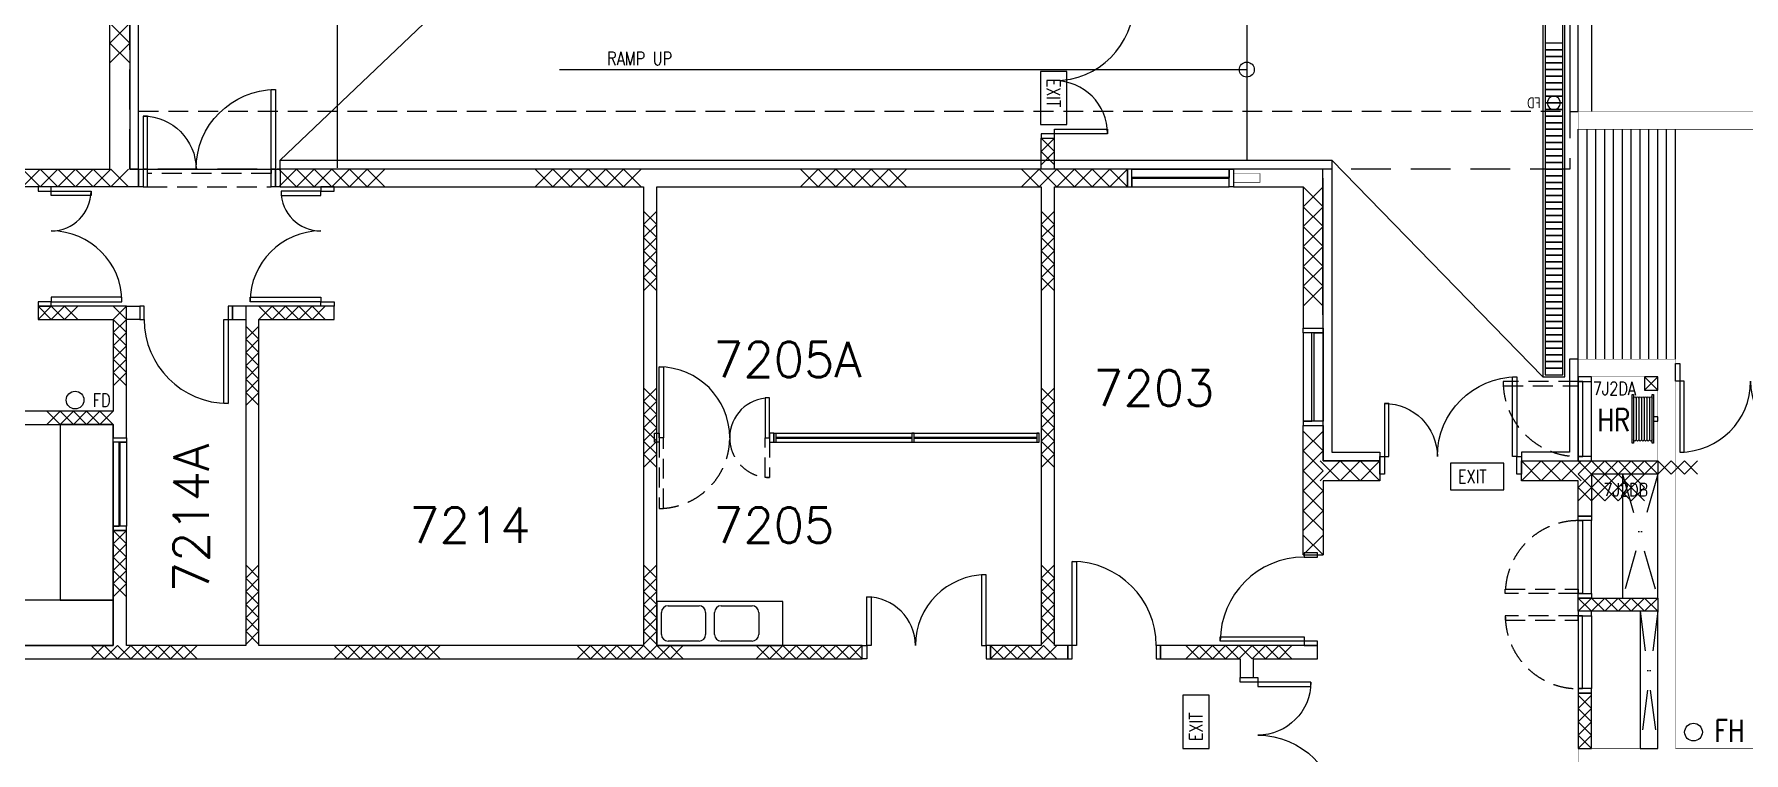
# Model space of a CAD drawing. Header units: millimetres. Extents: x -68474 to 336725, y -113450 to 40976.
# Drawn here: x 112282 to 131623, y -80000 to -71875 of the extents above; entities that cross this region are included whole.
import ezdxf

# ---------------------------------------------------------------- set-up
doc = ezdxf.new("R2010")
doc.units = ezdxf.units.MM
doc.header["$LTSCALE"] = 900
for name, pattern in [('s5152a$0$DASHDOT', [1, 0.5, -0.25, 0, -0.25]), ('s5152a$0$DASHED', [0.75, 0.5, -0.25]), ('s5152a$0$HIDDEN', [0.375, 0.25, -0.125])]:
    doc.linetypes.add(name, pattern=pattern)
for name, color, linetype in [('s5152a$0$11', 7, 'Continuous'), ('s5152a$0$20', 7, 'Continuous'), ('s5152a$0$21', 7, 'Continuous'), ('s5152a$0$22', 7, 'Continuous'), ('s5152a$0$23', 7, 'Continuous'), ('s5152a$0$25', 7, 'Continuous'), ('s5152a$0$30', 7, 'Continuous'), ('s5152a$0$31', 7, 'Continuous'), ('s5152a$0$45', 7, 'Continuous'), ('s5152a$0$49', 7, 'Continuous'), ('s5152a$0$56', 7, 'Continuous'), ('s5152a$0$6', 7, 'Continuous'), ('s5152a$0$BLOCK', 2, 'Continuous'), ('s5152a$0$CONCBLK', 3, 'Continuous'), ('s5152a$0$DOOR', 7, 'Continuous'), ('s5152a$0$DRYWALL', 2, 'Continuous'), ('s5152a$0$GLAZED', 1, 'Continuous'), ('s5152a$0$INNER', 4, 'Continuous'), ('s5152a$0$O-STEP', 8, 'Continuous'), ('s5152a$0$O-WALL', 2, 'Continuous'), ('s5152a$0$R-DRAIN', 8, 'Continuous'), ('s5152a$0$ROOM-NO', 4, 'Continuous')]:
    doc.layers.add(name, color=color, linetype=linetype)
doc.styles.add('s5152a$0$STANDARD', font='SIMPLEX')

# ---------------------------------------------------------------- blocks, each defined once
blk = doc.blocks.new('s5152a$0$D1700A')
at = {"layer": 's5152a$0$30', "color": 14, "linetype": 'Continuous'}
for points in [[(0, 0), (0.05, 0), (0.05, 1), (0.1, 1), (0.1, 0.2), (0, 0.2), (0, 0)], [(1.7, 0), (1.65, 0), (1.65, 1), (1.6, 1), (1.6, 0.2), (1.7, 0.2), (1.7, 0)]]:
    blk.add_lwpolyline(points, dxfattribs=at)
for centre, start, end in [((0.05, 0.2), 0, 90), ((1.650003, 0.2), 90, 180)]:
    blk.add_arc(centre, 0.800001, start, end, dxfattribs=at)
blk = doc.blocks.new('s5152a$0$FD')
at = {"layer": 's5152a$0$45', "color": 10, "linetype": 'Continuous'}
blk.add_circle((0, 0), 0.1, dxfattribs=at)
at = {"layer": 's5152a$0$45', "color": 10, "linetype": 'Continuous', "style": 's5152a$0$STANDARD', "width": 0.8}
blk.add_text('FD', height=0.15, dxfattribs=at).set_placement((0.2, -0.075))
blk = doc.blocks.new('s5152a$0$H900')
at = {"layer": 's5152a$0$22', "color": 1, "linetype": 'Continuous'}
for points in [[(0, 0), (0.15, 0.15), (0.3, 0), (0.45, 0.15), (0.6, 0), (0.75, 0.15), (0.9, 0)], [(0, 0.15), (0.15, 0), (0.3, 0.15), (0.45, 0), (0.6, 0.15), (0.75, 0), (0.9, 0.15)]]:
    blk.add_lwpolyline(points, dxfattribs=at)
blk = doc.blocks.new('s5152a$0$INSINK')
at = {"layer": 's5152a$0$49', "color": 2, "linetype": 'Continuous'}
for p, q in [((0.075, 0.4), (0.425, 0.4)), ((0, 0.075), (0, 0.325)), ((0.5, 0.325), (0.5, 0.075)), ((0.425, 0), (0.075, 0))]:
    blk.add_line(p, q, dxfattribs=at)
for centre, start, end in [((0.075, 0.325001), 89.999997, 179.999997), ((0.425001, 0.325001), 0, 90), ((0.075, 0.075), 179.999997, 269.999997), ((0.425001, 0.075), 270, 0)]:
    blk.add_arc(centre, 0.075, start, end, dxfattribs=at)
blk = doc.blocks.new('s5152a$0$H600')
at = {"layer": 's5152a$0$22', "color": 10, "linetype": 'Continuous'}
for points in [[(0, 0), (0.15, 0.15), (0.3, 0), (0.45, 0.15), (0.6, 0)], [(0, 0.15), (0.15, 0), (0.3, 0.15), (0.45, 0), (0.6, 0.15)]]:
    blk.add_lwpolyline(points, dxfattribs=at)
blk = doc.blocks.new('s5152a$0$H450')
at = {"layer": 's5152a$0$22', "color": 10, "linetype": 'Continuous'}
for points in [[(0, 0), (0.15, 0.15), (0.3, 0), (0.45, 0.15)], [(0, 0.15), (0.15, 0), (0.3, 0.15), (0.45, 0)]]:
    blk.add_lwpolyline(points, dxfattribs=at)
blk = doc.blocks.new('s5152a$0$D1050B')
at = {"layer": 's5152a$0$30', "color": 14, "linetype": 'Continuous'}
blk.add_lwpolyline([(0.05, 0.15), (0.05, 1.1), (0.1, 1.1), (0.1, 0.15), (0, 0.15), (0, 0), (0.05, 0), (0.05, 0.15)], dxfattribs=at)
blk.add_lwpolyline([(1, 0), (1.05, 0), (1.05, 0.15), (1, 0.15)], close=True, dxfattribs=at)
blk.add_arc((0.05, 0.15), 0.95, 0, 90, dxfattribs=at)
blk = doc.blocks.new('s5152a$0$D1450')
at = {"layer": 's5152a$0$30', "color": 4, "linetype": 'Continuous'}
for points in [[(-0.15, 1.4), (-0.95, 1.4), (-0.95, 1.35), (-0.15, 1.35)], [(0, 1.45), (-0.15, 1.45), (-0.15, 1.4), (0, 1.4)], [(-0.15, 0.05), (-0.7, 0.05), (-0.7, 0.1), (-0.15, 0.1)], [(0, 0), (-0.15, 0), (-0.15, 0.05), (0, 0.05)]]:
    blk.add_lwpolyline(points, close=True, dxfattribs=at)
for centre, radius, start, end in [((-0.15, 1.400002), 0.800001, 180, 270), ((-0.15, 0.05), 0.550001, 90, 180)]:
    blk.add_arc(centre, radius, start, end, dxfattribs=at)
blk = doc.blocks.new('s5152a$0$H750')
at = {"layer": 's5152a$0$22', "color": 11, "linetype": 'Continuous'}
for points in [[(0, 0.15), (0.15, 0), (0.3, 0.15), (0.45, 0), (0.6, 0.15), (0.75, 0)], [(0, 0), (0.15, 0.15), (0.3, 0), (0.45, 0.15), (0.6, 0), (0.75, 0.15)]]:
    blk.add_lwpolyline(points, dxfattribs=at)
blk = doc.blocks.new('s5152a$0$H1200')
at = {"layer": 's5152a$0$22', "color": 1, "linetype": 'Continuous'}
for points in [[(0, 0), (0.15, 0.15), (0.3, 0), (0.45, 0.15), (0.6, 0), (0.75, 0.15), (0.9, 0), (1.05, 0.15), (1.2, 0)], [(0, 0.15), (0.15, 0), (0.3, 0.15), (0.45, 0), (0.6, 0.15), (0.75, 0), (0.9, 0.15), (1.05, 0), (1.2, 0.15)]]:
    blk.add_lwpolyline(points, dxfattribs=at)
blk = doc.blocks.new('s5152a$0$D1600E')
at = {"layer": 's5152a$0$30', "linetype": 'Continuous'}
for points in [[(0.05, 0.2), (0.1, 0.2), (0.1, 1.1), (0.05, 1.1)], [(1.55, 0.2), (1.5, 0.2), (1.5, 0.8), (1.55, 0.8)], [(0, 0), (0.05, 0), (0.05, 0.2), (0, 0.2)], [(1.55, 0), (1.6, 0), (1.6, 0.2), (1.55, 0.2)]]:
    blk.add_lwpolyline(points, close=True, dxfattribs=at)
for centre, radius, start, end in [((0.05, 0.2), 0.900002, 0, 90), ((1.550003, 0.2), 0.600001, 90, 179.999994)]:
    blk.add_arc(centre, radius, start, end, dxfattribs=at)
blk = doc.blocks.new('s5152a$0$EXIT')
at = {"layer": 's5152a$0$56', "color": 1, "linetype": 'Continuous'}
blk.add_lwpolyline([(0, 0), (0.6, 0), (0.6, 0.3), (0, 0.3)], close=True, dxfattribs=at)
at = {"layer": 's5152a$0$56', "color": 1, "linetype": 'Continuous', "style": 's5152a$0$STANDARD', "width": 0.8}
blk.add_text('EXIT', height=0.15, dxfattribs=at).set_placement((0.0816, 0.0747))
blk = doc.blocks.new('s5152a$0$HAT15')
at = {"layer": 's5152a$0$22', "color": 10, "linetype": 'Continuous'}
for points in [[(0, 0.15), (0.15, 0), (0.3, 0.15), (0.45, 0), (0.6, 0.15), (0.75, 0)], [(0, 0), (0.15, 0.15), (0.3, 0), (0.45, 0.15), (0.6, 0), (0.75, 0.15)]]:
    blk.add_lwpolyline(points, dxfattribs=at)
blk = doc.blocks.new('s5152a$0$HR1')
at = {"layer": 's5152a$0$56', "color": 1, "linetype": 'Continuous'}
for p, q in [((-0.235, 0.245), (0.235, 0.245)), ((-0.235, 0.215), (0.235, 0.215)), ((-0.235, 0.185), (0.235, 0.185)), ((-0.235, 0.155), (0.235, 0.155)), ((-0.235, 0.125), (0.235, 0.125)), ((-0.235, 0.095), (0.235, 0.095))]:
    blk.add_line(p, q, dxfattribs=at)
for points in [[(-0.275, 0.275), (0.275, 0.275), (0.275, 0.29), (-0.275, 0.29)], [(-0.275, 0.05), (0.275, 0.05), (0.275, 0.065), (-0.275, 0.065)], [(-0.025, 0.05), (0.025, 0.05), (0.025, 0), (-0.025, 0)]]:
    blk.add_lwpolyline(points, close=True, dxfattribs=at)
for centre, start, end in [((-0.235, 0.26), 90, 270), ((-0.235, 0.23), 90, 270), ((-0.235, 0.2), 90, 270), ((0.235, 0.26), 270, 90), ((0.235, 0.23), 270, 90), ((0.235, 0.2), 270, 90), ((-0.235, 0.17), 90, 270), ((-0.235, 0.14), 90, 270), ((-0.235, 0.11), 90, 270), ((-0.235, 0.08), 90, 270), ((0.235, 0.17), 270, 90), ((0.235, 0.14), 270, 90), ((0.235, 0.11), 270, 90), ((0.235, 0.08), 270, 90)]:
    blk.add_arc(centre, 0.015, start, end, dxfattribs=at)
blk = doc.blocks.new('s5152a$0$H300')
at = {"layer": 's5152a$0$22', "color": 1, "linetype": 'Continuous'}
for points in [[(0, 0), (0.15, 0.15), (0.3, 0)], [(0, 0.15), (0.15, 0), (0.3, 0.15)]]:
    blk.add_lwpolyline(points, dxfattribs=at)
blk = doc.blocks.new('s5152a$0$DR1600')
at = {"layer": 's5152a$0$30', "linetype": 'Continuous'}
for points in [[(-1550, 150), (-1500, 150), (-1500, 1050), (-1550, 1050)], [(-50, 150), (-100, 150), (-100, 750), (-50, 750)], [(-1600, 0), (-1550, 0), (-1550, 150), (-1600, 150)], [(-50, 0), (0, 0), (0, 150), (-50, 150)]]:
    blk.add_lwpolyline(points, close=True, dxfattribs=at)
for centre, radius, start, end in [((-1550, 150), 900, 0, 90), ((-50, 150), 600, 90, 180)]:
    blk.add_arc(centre, radius, start, end, dxfattribs=at)

msp = doc.modelspace()

# ---------------------------------------------------------------- linework, layer by layer
at = {"layer": 's5152a$0$11', "color": 2, "linetype": 's5152a$0$DASHDOT'}
for p, q in [((130500, -75749.8), (130650, -75899.8)), ((130650, -75749.8), (130500, -75899.8)), ((130250, -76849.8), (130650, -78249.8)), ((130650, -76849.8), (130250, -78249.8)), ((130450, -78399.8), (130650, -79950)), ((130650, -78399.8), (130450, -79950))]:
    msp.add_line(p, q, dxfattribs=at)
at = {"layer": 's5152a$0$11', "color": 14, "linetype": 'Continuous', "const_width": 5}
msp.add_lwpolyline([(129750, -72749.8), (136550.2, -72750), (136550.2, -77850), (136350.2, -77850), (136350.2, -76550), (132550.2, -76550), (132550.2, -75699.8), (132750.2, -75699.8), (132750.2, -76350), (136350.2, -76350), (136350.2, -72950), (132750.2, -72950), (132750.2, -73200), (132550.2, -73200), (132550.2, -72950), (129750.2, -72949.8), (129750, -72749.8)], dxfattribs=at)
at = {"layer": 's5152a$0$11', "color": 3, "linetype": 'Continuous', "const_width": 5}
msp.add_lwpolyline([(129750.2, -75749.8), (129750.2, -75550), (130850.2, -75549.8), (130850.2, -79950), (136350, -79950), (136350, -78799.9), (136550.2, -78799.9), (136550.2, -82949.9), (136350, -82949.9), (136350, -80150), (130850.2, -80150), (130850.2, -80475), (130650.2, -80475), (130650.2, -80150), (129750, -80150), (129750, -79950), (130650.2, -79950), (130650.2, -75749.8)], close=True, dxfattribs=at)
at = {"layer": 's5152a$0$11', "color": 2, "linetype": 'Continuous'}
for points in [[(130650, -75749.8), (130500, -75749.8), (130500, -75899.8), (130650, -75899.8)], [(130650, -76849.8), (130250, -76849.8), (130250, -78249.8), (130650, -78249.8)], [(130650, -78399.8), (130450, -78399.8), (130450, -79950), (130650, -79950)]]:
    msp.add_lwpolyline(points, close=True, dxfattribs=at)
at = {"layer": 's5152a$0$11', "color": 14, "linetype": 'Continuous'}
msp.add_lwpolyline([(129106.4, -76699.8), (130650.2, -76699.8), (130650.2, -76849.8), (129900.2, -76849.8), (129900, -77324.8), (129750, -77324.8), (129750.2, -76924.8), (129106.4, -76924.8)], close=True, dxfattribs=at)
at = {"layer": 's5152a$0$11', "color": 1, "linetype": 'Continuous'}
msp.add_lwpolyline([(129750, -78249.8), (129750, -78249.8), (129900, -78249.8), (129900, -78249.8), (130650, -78249.8), (130650, -78399.8), (129750, -78399.8)], close=True, dxfattribs=at)
at = {"layer": 's5152a$0$20', "color": 11, "linetype": 'Continuous'}
for p, q in [((124650.1, -73399.9), (115063.1, -73399.9)), ((115063.1, -73399.9), (115063.1, -73599.9)), ((124650.1, -73599.9), (124650.1, -73399.9)), ((115063.1, -73599.9), (119175.1, -73599.9)), ((119175.1, -73599.9), (119175.1, -78787.4)), ((119325.1, -78787.9), (119325.1, -73599.9)), ((119325.1, -73599.9), (123675.1, -73599.9)), ((123675.1, -73599.9), (123675.1, -78786.9)), ((123825.1, -77337.4), (123825.1, -73599.9)), ((123825.1, -73599.9), (124650.1, -73599.9)), ((115675.1, -74949.4), (114675.1, -74949.4)), ((114675.1, -74949.4), (114675.1, -78787.4)), ((115675.1, -75099.4), (115675.1, -74949.4)), ((114825.1, -78786.9), (114825.1, -75099.4)), ((114825.1, -75099.4), (115675.1, -75099.4)), ((126637.6, -77762.40205), (126637.6, -76300)), ((126637.6, -76300), (126862.6, -76300)), ((126862.6, -76300), (126862.6, -76699.8)), ((126862.6, -76699.8), (127506.4, -76699.8)), ((127506.4, -76699.8), (127506.4, -76924.8)), ((127506.4, -76924.8), (126862.6, -76924.8)), ((126862.6, -76924.8), (126862.6, -77762.40205)), ((123825.1, -77487.4), (123825.1, -77337.4)), ((113325.1, -77487.4), (113175.1, -77487.4)), ((113175.1, -77487.4), (113175.1, -78787.4)), ((113325.1, -78787.4), (113325.1, -77487.4)), ((123825.1, -78787.4), (123825.1, -77487.4)), ((113175.1, -78787.4), (111825.1, -78787.4)), ((114675.1, -78787.4), (113325.1, -78787.4)), ((119175.1, -78787.4), (114825.1, -78786.9)), ((121650.6, -78787.4), (119325.1, -78787.9)), ((121650.6, -78937.4), (121650.6, -78787.4)), ((123675.1, -78786.9), (123100.6, -78787.4)), ((123100.6, -78787.4), (123100.6, -78937.4)), ((123975.1, -78787.4), (123825.1, -78787.4)), ((123975.1, -78937.4), (123975.1, -78787.4)), ((111825.1, -78937.4), (121650.6, -78937.4)), ((123100.6, -78937.4), (123975.1, -78937.4))]:
    msp.add_line(p, q, dxfattribs=at)
at = {"layer": 's5152a$0$20', "color": 11}
msp.add_line((126637.6, -77762.40205), (126862.6, -77762.40205), dxfattribs=at)
at = {"layer": 's5152a$0$20', "linetype": 'Continuous'}
msp.add_lwpolyline([(110125.1, -73599.9), (110125.1, -73399.9), (113137.6, -73399.9), (113137.6, -66111.9), (110575.1, -66111.9), (110575.1, -65886.9), (113363.1, -65886.9), (113363.1, -73399.9), (113463.1, -73399.9), (113463.1, -73599.9), (113363.1, -73599.9)], close=True, dxfattribs=at)
at = {"layer": 's5152a$0$20', "color": 11, "linetype": 'Continuous'}
for points in [[(126637.6, -75200), (126862.6, -75200), (126862.6, -73599.9), (126862.1, -73399.9), (125850.1, -73399.9), (125850.1, -73599.9), (126637.6, -73599.9)], [(109975.1, -74899.4), (109975.1, -75049.4), (110175.1, -75049.4), (110175.1, -76437.4), (110325.1, -76437.4), (110325.1, -76287.4), (113175.1, -76287.4), (113175.1, -76437.4), (113325.1, -76437.4), (113325.1, -74949.4), (112325.1, -74949.4), (112325.1, -75099.4), (113175.1, -75099.4), (113175.1, -76137.4), (110325.1, -76137.4), (110325.1, -74899.4)], [(113175.1, -76437.4), (113325.1, -76437.4), (113325.1, -76487.4), (113175.1, -76487.4)], [(113175.1, -77437.4), (113245.1, -77437.4), (113245.1, -76487.4), (113175.1, -76487.4)], [(113325.1, -77437.4), (113255.1, -77437.4), (113255.1, -76487.4), (113325.1, -76487.4)], [(113175.1, -77487.4), (113325.1, -77487.4), (113325.1, -77437.4), (113175.1, -77437.4)], [(125025.1, -78937.4), (125925.1, -78937.4), (125925.1, -79149.9), (126075.1, -79149.9), (126075.1, -78937.4), (126800.1, -78937.4), (126800.1, -78787.4), (125025.1, -78787.4)]]:
    msp.add_lwpolyline(points, close=True, dxfattribs=at)
at = {"layer": 's5152a$0$20', "color": 1, "linetype": 'Continuous'}
msp.add_lwpolyline([(129900, -79324.8), (129750, -79324.8), (129750, -79950), (129900, -79950)], close=True, dxfattribs=at)
at = {"layer": 's5152a$0$22', "color": 11, "linetype": 'Continuous'}
for p, q in [((126637.6, -76587.4), (126862.6, -76362.4)), ((126862.6, -76587.4), (126637.6, -76362.4)), ((126862.6, -76812.4), (126637.6, -76587.4)), ((126637.6, -76812.4), (126862.6, -76587.4)), ((126637.6, -77037.4), (126862.6, -76812.4)), ((126862.6, -77037.4), (126637.6, -76812.4)), ((126862.6, -77262.4), (126637.6, -77037.4)), ((126637.6, -77262.4), (126862.6, -77037.4)), ((126637.6, -77487.4), (126862.6, -77262.4)), ((126862.6, -77487.4), (126637.6, -77262.4)), ((126862.6, -77762.88601), (126637.6, -77537.88601)), ((126637.6, -77762.88601), (126862.6, -77537.88601))]:
    msp.add_line(p, q, dxfattribs=at)
at = {"layer": 's5152a$0$23', "color": 2, "linetype": 'Continuous'}
msp.add_line((129900, -49575), (129900, -72749.8), dxfattribs=at)
at = {"layer": 's5152a$0$23', "color": 2, "linetype": 's5152a$0$HIDDEN'}
msp.add_line((129550.2, -72749.8), (113463.1, -72749.8), dxfattribs=at)
at = {"layer": 's5152a$0$23', "linetype": 's5152a$0$HIDDEN'}
msp.add_line((113563.1, -73599.9), (114963.1, -73599.9), dxfattribs=at)
at = {"layer": 's5152a$0$23', "color": 2, "linetype": 'Continuous'}
msp.add_lwpolyline([(129750, -49575), (129655, -49575), (129655, -72749.8), (129750, -72749.8)], close=True, dxfattribs=at)
at = {"layer": 's5152a$0$23', "color": 3, "linetype": 's5152a$0$DASHED'}
msp.add_lwpolyline([(129655, -71250), (129655, -73399.9), (113363.1, -73399.9), (113363.1, -71250)], close=True, dxfattribs=at)
at = {"layer": 's5152a$0$23', "linetype": 's5152a$0$HIDDEN'}
for points in [[(113513.1, -73599.9), (113563.1, -73599.9), (113563.1, -73399.9), (113513.1, -73399.9)], [(113563.1, -73399.9), (114963.1, -73399.9), (114963.1, -73449.9), (113563.1, -73449.9)], [(114963.1, -73399.9), (115013.1, -73399.9), (115013.1, -73599.9), (114963.1, -73599.9)]]:
    msp.add_lwpolyline(points, close=True, dxfattribs=at)
at = {"layer": 's5152a$0$23', "color": 11, "linetype": 'Continuous'}
for points in [[(124650.1, -73599.9), (124700.1, -73599.9), (124700.1, -73399.9), (124650.1, -73399.9)], [(124700.1, -73399.9), (125800.1, -73399.9), (125800.1, -73494.9), (124700.1, -73494.9)], [(125850.1, -73599.9), (125800.1, -73599.9), (125800.1, -73399.9), (125850.1, -73399.9)], [(124700.1, -73599.9), (125800.1, -73599.9), (125800.1, -73504.9), (124700.1, -73504.9)], [(126637.6, -75200), (126862.6, -75200), (126862.6, -75250), (126637.6, -75250)], [(126637.6, -76250), (126737.6, -76250), (126737.6, -75250), (126637.6, -75250)], [(126862.6, -76250), (126762.6, -76250), (126762.6, -75250), (126862.6, -75250)], [(126637.6, -76300), (126862.6, -76300), (126862.6, -76250), (126637.6, -76250)]]:
    msp.add_lwpolyline(points, close=True, dxfattribs=at)
at = {"layer": 's5152a$0$23', "linetype": 'Continuous'}
msp.add_lwpolyline([(129106.4, -76699.8), (129750.2, -76699.8), (129750.2, -76600), (129750.2, -75550), (129650.2, -75550), (129650.2, -76600), (129106.4, -76600)], close=True, dxfattribs=at)
at = {"layer": 's5152a$0$25', "color": 14, "linetype": 'Continuous'}
for p, q in [((129750.2, -75550), (129750.2, -72950.1)), ((130850.2, -75549.8), (130850.2, -72949.9)), ((129350, -75750), (126962.1, -73299.9))]:
    msp.add_line(p, q, dxfattribs=at)
at = {"layer": 's5152a$0$25', "color": 2, "linetype": 'Continuous'}
for p, q in [((129850.2, -75549.8), (129850.2, -72949.9)), ((129950.2, -75549.8), (129950.2, -72949.9)), ((130050.2, -75549.8), (130050.2, -72949.9)), ((130150.2, -75549.8), (130150.2, -72949.9)), ((130250.2, -75549.8), (130250.2, -72949.9)), ((130350.2, -75549.8), (130350.2, -72949.9)), ((130450.2, -75549.8), (130450.2, -72949.9)), ((130550.2, -75549.8), (130550.2, -72949.9)), ((130650.2, -75549.8), (130650.2, -72949.9)), ((130750.2, -75549.8), (130750.2, -72949.9))]:
    msp.add_line(p, q, dxfattribs=at)
at = {"layer": 's5152a$0$25', "linetype": 'Continuous'}
for points in [[(101800.2, -78687.4), (101700.2, -78687.4), (101700.2, -79149.9), (101800.2, -79149.9), (101800.2, -78787.4), (102638.1, -78787.4), (102637.1, -65886.9), (113363.1, -65886.9), (113363.1, -73399.9), (113463.1, -73399.9), (113463.1, -65786.9), (102537.1, -65786.9), (102538.1, -73287.4), (102538.1, -78687.4)], [(115063.1, -73299.9), (126862.1, -73299.9), (126962.1, -73299.9), (126962.6, -76599.8), (127506.4, -76599.8), (127506.4, -76699.8), (126862.6, -76699.8), (126862.1, -73399.9), (115063.1, -73399.9)]]:
    msp.add_lwpolyline(points, close=True, dxfattribs=at)
at = {"layer": 's5152a$0$30', "color": 4, "linetype": 'Continuous'}
for p, q in [((113463.1, -73399.9), (115063.1, -73399.9)), ((129900.2, -76650), (129900.2, -75800)), ((129900, -78199.8), (129900, -77374.8)), ((129900, -78449.8), (129900, -79274.8)), ((129900, -78449.8), (129900, -79274.8))]:
    msp.add_line(p, q, dxfattribs=at)
for points in [[(112475.1, -73599.4), (112325.1, -73599.4), (112325.1, -73649.4), (112475.1, -73649.4)], [(112475.1, -73649.4), (112925.1, -73649.4), (112925.1, -73699.4), (112475.1, -73699.4)], [(115075.1, -73699.9), (115525.1, -73699.9), (115525.1, -73649.9), (115075.1, -73649.9)], [(115675.1, -73599.9), (115525.1, -73599.9), (115525.1, -73649.9), (115675.1, -73649.9)], [(112475.1, -74899.4), (113275.1, -74899.4), (113275.1, -74849.4), (112475.1, -74849.4)], [(115525.1, -74899.4), (114725.1, -74899.4), (114725.1, -74849.4), (115525.1, -74849.4)], [(112325.1, -74949.4), (112475.1, -74949.4), (112475.1, -74899.4), (112325.1, -74899.4)], [(115675.1, -74949.4), (115525.1, -74949.4), (115525.1, -74899.4), (115675.1, -74899.4)], [(129750.2, -75800), (129900.2, -75800), (129900.2, -75750), (129750.2, -75750)], [(129750.2, -76650), (129800.2, -76650), (129800.2, -75800), (129750.2, -75800)], [(129750.2, -76700), (129900.2, -76700), (129900.2, -76650), (129750.2, -76650)], [(129750, -77324.8), (129900, -77324.8), (129900, -77374.8), (129750, -77374.8)], [(129750, -77374.8), (129800, -77374.8), (129800, -78199.8), (129750, -78199.8)], [(129750, -78199.8), (129900, -78199.8), (129900, -78249.8), (129750, -78249.8)], [(129750, -78449.8), (129900, -78449.8), (129900, -78399.8), (129750, -78399.8)], [(129750, -78449.8), (129900, -78449.8), (129900, -78399.8), (129750, -78399.8)], [(129750, -79274.8), (129800, -79274.8), (129800, -78449.8), (129750, -78449.8)], [(129750, -79274.8), (129800, -79274.8), (129800, -78449.8), (129750, -78449.8)], [(129750, -79324.8), (129900, -79324.8), (129900, -79274.8), (129750, -79274.8)], [(129750, -79324.8), (129900, -79324.8), (129900, -79274.8), (129750, -79274.8)]]:
    msp.add_lwpolyline(points, close=True, dxfattribs=at)
at = {"layer": 's5152a$0$30', "color": 4, "linetype": 's5152a$0$HIDDEN'}
for points in [[(128900.2, -75800), (128900.2, -75850), (129750.2, -75850), (129750.2, -75800)], [(129750, -78149.8), (129750, -78199.8), (128925, -78199.8), (128925, -78149.8)], [(129750, -78499.8), (129750, -78449.8), (128925, -78449.8), (128925, -78499.8)], [(129750, -78499.8), (129750, -78449.8), (128925, -78449.8), (128925, -78499.8)]]:
    msp.add_lwpolyline(points, close=True, dxfattribs=at)
at = {"layer": 's5152a$0$30', "color": 4, "linetype": 'Continuous'}
for centre, radius, start, end in [((112475.1, -73649.4), 450, 270, 0), ((115525.1, -73649.9), 450, 180, 270), ((112475.1, -74899.4), 800, 0, 90), ((115525.1, -74899.4), 800, 90, 180)]:
    msp.add_arc(centre, radius, start, end, dxfattribs=at)
at = {"layer": 's5152a$0$30', "color": 4, "linetype": 's5152a$0$HIDDEN'}
for centre, radius, start, end in [((129750.2, -75800), 850, 180, 270), ((129750, -78199.8), 825, 90, 180), ((129750, -78449.8), 825, 180, 270)]:
    msp.add_arc(centre, radius, start, end, dxfattribs=at)
at = {"layer": 's5152a$0$31', "color": 14, "linetype": 'Continuous'}
for points in [[(113175.1, -76287.4), (112575.1, -76287.4), (112575.1, -78274.9), (113175.1, -78274.9)], [(110325.1, -78787.4), (113175.1, -78787.4), (113175.1, -78274.9), (110325.1, -78274.9)]]:
    msp.add_lwpolyline(points, close=True, dxfattribs=at)
at = {"layer": 's5152a$0$31', "color": 2, "linetype": 'Continuous'}
msp.add_lwpolyline([(120750.1, -78787.9), (120750.1, -78287.9), (119325.1, -78287.9), (119325.1, -78787.9)], close=True, dxfattribs=at)
at = {"layer": 's5152a$0$45', "color": 8, "linetype": 'Continuous'}
for p, q in [((115063.1, -73299.9), (117213, -71250)), ((126000.1, -71250), (126000.1, -73299.9)), ((118226.4, -72275), (126000.1, -72275))]:
    msp.add_line(p, q, dxfattribs=at)
at = {"layer": 's5152a$0$45', "color": 14, "linetype": 'Continuous'}
for points in [[(129350, -75750), (129600, -75750), (129600, -45850.2), (129350, -45850.2)], [(129375, -75725), (129575, -75725), (129575, -45875.2), (129375, -45875.2)], [(129575, -71975), (129375, -71975), (129375, -72050), (129575, -72050)], [(129575, -72050), (129375, -72050), (129375, -72125), (129575, -72125)], [(129575, -72125), (129375, -72125), (129375, -72200), (129575, -72200)], [(129575, -72200), (129375, -72200), (129375, -72275), (129575, -72275)], [(129575, -72275), (129375, -72275), (129375, -72350), (129575, -72350)], [(129575, -72350), (129375, -72350), (129375, -72425), (129575, -72425)], [(129575, -72425), (129375, -72425), (129375, -72500), (129575, -72500)], [(129575, -72500), (129375, -72500), (129375, -72575), (129575, -72575)], [(129575, -72575), (129375, -72575), (129375, -72650), (129575, -72650)], [(129575, -72650), (129375, -72650), (129375, -72725), (129575, -72725)], [(129575, -72725), (129375, -72725), (129375, -72800), (129575, -72800)], [(129575, -72800), (129375, -72800), (129375, -72875), (129575, -72875)], [(129575, -72875), (129375, -72875), (129375, -72950), (129575, -72950)], [(129575, -72950), (129375, -72950), (129375, -73025), (129575, -73025)], [(129575, -73025), (129375, -73025), (129375, -73100), (129575, -73100)], [(129575, -73100), (129375, -73100), (129375, -73175), (129575, -73175)], [(129575, -73175), (129375, -73175), (129375, -73250), (129575, -73250)], [(129575, -73250), (129375, -73250), (129375, -73325), (129575, -73325)], [(129575, -73325), (129375, -73325), (129375, -73400), (129575, -73400)], [(129575, -73400), (129375, -73400), (129375, -73475), (129575, -73475)], [(129575, -73475), (129375, -73475), (129375, -73550), (129575, -73550)], [(129575, -73550), (129375, -73550), (129375, -73625), (129575, -73625)], [(129575, -73625), (129375, -73625), (129375, -73700), (129575, -73700)], [(129575, -73700), (129375, -73700), (129375, -73775), (129575, -73775)], [(129575, -73775), (129375, -73775), (129375, -73850), (129575, -73850)], [(129575, -73850), (129375, -73850), (129375, -73925), (129575, -73925)], [(129575, -73925), (129375, -73925), (129375, -74000), (129575, -74000)], [(129575, -74000), (129375, -74000), (129375, -74075), (129575, -74075)], [(129575, -74075), (129375, -74075), (129375, -74150), (129575, -74150)], [(129575, -74150), (129375, -74150), (129375, -74225), (129575, -74225)], [(129575, -74225), (129375, -74225), (129375, -74300), (129575, -74300)], [(129575, -74300), (129375, -74300), (129375, -74375), (129575, -74375)], [(129575, -74375), (129375, -74375), (129375, -74450), (129575, -74450)], [(129575, -74450), (129375, -74450), (129375, -74525), (129575, -74525)], [(129575, -74525), (129375, -74525), (129375, -74600), (129575, -74600)], [(129575, -74600), (129375, -74600), (129375, -74675), (129575, -74675)], [(129575, -74675), (129375, -74675), (129375, -74750), (129575, -74750)], [(129575, -74750), (129375, -74750), (129375, -74825), (129575, -74825)], [(129575, -74825), (129375, -74825), (129375, -74900), (129575, -74900)], [(129575, -74900), (129375, -74900), (129375, -74975), (129575, -74975)], [(129575, -74975), (129375, -74975), (129375, -75050), (129575, -75050)], [(129575, -75050), (129375, -75050), (129375, -75125), (129575, -75125)], [(129575, -75125), (129375, -75125), (129375, -75200), (129575, -75200)], [(129575, -75200), (129375, -75200), (129375, -75275), (129575, -75275)], [(129575, -75275), (129375, -75275), (129375, -75350), (129575, -75350)], [(129575, -75350), (129375, -75350), (129375, -75425), (129575, -75425)], [(129575, -75425), (129375, -75425), (129375, -75500), (129575, -75500)], [(129575, -75500), (129375, -75500), (129375, -75575), (129575, -75575)], [(129575, -75575), (129375, -75575), (129375, -75650), (129575, -75650)], [(129575, -75650), (129375, -75650), (129375, -75725), (129575, -75725)]]:
    msp.add_lwpolyline(points, close=True, dxfattribs=at)
at = {"layer": 's5152a$0$45', "color": 8, "linetype": 'Continuous'}
msp.add_circle((126000.1, -72275), 85, dxfattribs=at)
at = {"layer": 's5152a$0$56', "color": 1, "linetype": 'Continuous'}
msp.add_circle((131053.9, -79766.5), 100, dxfattribs=at)
at = {"layer": 's5152a$0$6', "color": 3, "linetype": 'Continuous', "const_width": 5}
msp.add_lwpolyline([(125850.1, -73549.9), (126150.1, -73549.9), (126150.1, -73449.9), (125850.1, -73449.9)], close=True, dxfattribs=at)
at = {"layer": 's5152a$0$BLOCK'}
for p, q in [((123675.1, -73399.9), (123675.1, -73049.8968)), ((123675.1, -73049.8968), (123825.1, -73049.8968)), ((123825.1, -73399.9), (123825.1, -73049.8968))]:
    msp.add_line(p, q, dxfattribs=at)
at = {"layer": 's5152a$0$CONCBLK'}
for p, q in [((113476.5791, -74949.4), (113476.5791, -75099.3997)), ((114526.577, -74949.4), (114526.577, -75099.3997))]:
    msp.add_line(p, q, dxfattribs=at)
at = {"layer": 's5152a$0$DOOR', "color": 4, "linetype": 'Continuous'}
for points in [[(119350.61392, -76436.90002), (119350.61392, -75636.90002), (119400.61392, -75636.90002), (119400.61392, -76436.90002)], [(120550.11392, -75986.90002), (120550.11392, -76436.90002), (120600.11392, -76436.90002), (120600.11392, -75986.90002)], [(119300.61392, -76486.90002), (119300.61392, -76386.90002), (119350.61392, -76386.90002), (119350.61392, -76486.90002)], [(120650.11392, -76486.90002), (120650.11392, -76386.90002), (120600.11392, -76386.90002), (120600.11392, -76486.90002)]]:
    msp.add_lwpolyline(points, close=True, dxfattribs=at)
at = {"layer": 's5152a$0$DOOR', "color": 4, "linetype": 's5152a$0$HIDDEN'}
for points in [[(119350.61392, -76436.90002), (119350.61392, -77236.90002), (119400.61392, -77236.90002), (119400.61392, -76436.90002)], [(120550.11392, -76886.90002), (120550.11392, -76436.90002), (120600.11392, -76436.90002), (120600.11392, -76886.90002)]]:
    msp.add_lwpolyline(points, close=True, dxfattribs=at)
at = {"layer": 's5152a$0$DOOR', "color": 4, "linetype": 'Continuous'}
for centre, radius, start, end in [((119350.61392, -76436.90002), 800, 0, 90), ((120600.11392, -76436.90002), 450, 90, 180)]:
    msp.add_arc(centre, radius, start, end, dxfattribs=at)
at = {"layer": 's5152a$0$DOOR', "color": 4, "linetype": 's5152a$0$HIDDEN'}
for centre, radius, start, end in [((119350.61392, -76436.90002), 800, 270, 0), ((120600.11392, -76436.90002), 450, 180, 270)]:
    msp.add_arc(centre, radius, start, end, dxfattribs=at)
at = {"layer": 's5152a$0$DRYWALL', "linetype": 'Continuous'}
for p, q in [((113327.80654, -74949.4018), (113476.5791, -74949.4)), ((114675.34955, -74949.4), (114526.577, -74949.4)), ((113476.5791, -75099.3997), (113327.80654, -75099.4015)), ((114526.577, -75099.3997), (114675.34955, -75099.3997))]:
    msp.add_line(p, q, dxfattribs=at)
at = {"layer": 's5152a$0$DRYWALL'}
for p, q in [((120650.11392, -76387.05513), (123650.62541, -76387.40002)), ((122235.39701, -76387.39998), (122210.39701, -76387.39998)), ((122210.39701, -76387.39998), (122210.39701, -76487.39998)), ((122235.39701, -76487.39998), (122235.39701, -76387.39998)), ((122235.39701, -76487.39998), (122235.39701, -76387.39998)), ((123650.34955, -76387.39998), (123625.34955, -76387.39998)), ((123625.34955, -76387.39998), (123625.34955, -76487.39998)), ((123650.34955, -76487.39998), (123650.34955, -76387.39998)), ((123650.34955, -76487.39998), (123650.34955, -76387.39998)), ((120650.1139, -76487.05513), (123650.61392, -76487.40002)), ((122210.39701, -76487.39998), (122235.39701, -76487.39998)), ((123625.34955, -76487.39998), (123650.34955, -76487.39998))]:
    msp.add_line(p, q, dxfattribs=at)
at = {"layer": 's5152a$0$DRYWALL', "color": 2, "linetype": 'Continuous'}
for p, q in [((120650.11392, -76387.05513), (120650.11392, -76486.90002)), ((120675.11392, -76486.90002), (120675.11392, -76386.90002)), ((120650.11392, -76486.90002), (120675.11392, -76486.90002))]:
    msp.add_line(p, q, dxfattribs=at)
at = {"layer": 's5152a$0$GLAZED', "color": 1, "linetype": 'Continuous'}
for p, q in [((120675.11392, -76432.058), (122210.39701, -76432.23447)), ((120675.11392, -76442.058), (122210.39701, -76442.23447)), ((122235.39701, -76432.23735), (123625.34955, -76432.39711)), ((122235.39701, -76442.23735), (123625.34955, -76442.39711))]:
    msp.add_line(p, q, dxfattribs=at)
at = {"layer": 's5152a$0$INNER'}
for p, q in [((123825.1, -73199.9), (123675.1, -73049.9)), ((123825.1, -73049.9), (123675.1, -73199.9)), ((123825.1, -73349.9), (123675.1, -73199.9)), ((123825.1, -73199.9), (123675.1, -73349.9))]:
    msp.add_line(p, q, dxfattribs=at)
at = {"layer": 's5152a$0$O-STEP'}
msp.add_line((126962.1, -73299.9), (126962.6, -76599.8), dxfattribs=at)
at = {"layer": 's5152a$0$O-WALL'}
for p, q in [((126637.6, -73599.9), (126637.6, -75200)), ((126862.6, -75200), (126862.6, -73599.9))]:
    msp.add_line(p, q, dxfattribs=at)
at = {"layer": 's5152a$0$R-DRAIN'}
msp.add_line((115715.1, -73383.9), (115715.1, -71349.9), dxfattribs=at)

# ---------------------------------------------------------------- block references
at = {"zscale": 1000}
for name, p, xscale, yscale, rotation in [('s5152a$0$H750', (113362.6, -72199.9), 1499.997, 1499.997, 90), ('s5152a$0$EXIT', (123665.03033, -72296.27174), 999.9979999999999, 999.9979999999999, 270), ('s5152a$0$FD', (129474, -72652.3), 749.999, -749.999, 180), ('s5152a$0$H900', (126862.6, -74949.9), 1499.997, 1499.997, 90), ('s5152a$0$H900', (119325.1, -74774.9), 999.9979999999999, 999.9979999999999, 90), ('s5152a$0$H900', (123825.1, -74774.9), 999.9979999999999, 999.9979999999999, 90), ('s5152a$0$H900', (113325.1, -75849.4), 999.9979999999999, 999.9979999999999, 90), ('s5152a$0$D1050B', (114526.577, -74949.4), 999.9979999999999, 999.9979999999999, 180), ('s5152a$0$H900', (114825.1, -76074.9), 999.9979999999999, 999.9979999999999, 90), ('s5152a$0$D1700A', (132550, -75599.8), 999.9979999999999, 999.9979999999999, 180), ('s5152a$0$D1600E', (129106.4, -76849.8), 999.9979999999999, -999.9979999999999, 180), ('s5152a$0$H900', (119325.1, -76774.9), 999.9979999999999, 999.9979999999999, 90), ('s5152a$0$H900', (123825.1, -76774.9), 999.9979999999999, 999.9979999999999, 90), ('s5152a$0$HR1', (130650.2, -76224.8), 999.9979999999999, -999.9979999999999, 270), ('s5152a$0$H750', (113175.1, -76137.4), 999.9979999999999, 999.9979999999999, 180), ('s5152a$0$H750', (113175.1, -77487.4), 999.9979999999999, 999.9979999999999, 270), ('s5152a$0$D1050B', (126800.1, -78787.4), 999.9979999999999, 999.9979999999999, 90), ('s5152a$0$H900', (114825.1, -78774.9), 999.9979999999999, 999.9979999999999, 90), ('s5152a$0$H900', (119325.1, -78774.9), 999.9979999999999, 999.9979999999999, 90), ('s5152a$0$H900', (123825.1, -78774.9), 999.9979999999999, 999.9979999999999, 90), ('s5152a$0$D1450', (121650.6, -78937.4), 999.9979999999999, 999.9979999999999, 270), ('s5152a$0$D1600E', (125925.1, -80749.9), 999.9979999999999, -999.9979999999999, 90), ('s5152a$0$EXIT', (125575.1, -79949.9), 999.9979999999999, 999.9979999999999, 90), ('s5152a$0$H600', (129900, -79950), 999.9979999999999, 999.9979999999999, 90)]:
    msp.add_blockref(name, p, dxfattribs=dict(at, xscale=xscale, yscale=yscale, rotation=rotation))
for name, p, xscale, yscale in [('s5152a$0$H900', (112150.4, -73599.9), 1332.997, 1332.997), ('s5152a$0$H900', (115050.1, -73599.9), 1332.997, 1332.997), ('s5152a$0$H900', (117950.1, -73599.9), 1332.997, 1332.997), ('s5152a$0$H900', (120950.1, -73599.9), 1332.997, 1332.997), ('s5152a$0$H900', (123450.4, -73599.9), 1332.997, 1332.997), ('s5152a$0$H450', (112325.1, -75099.4), 999.9979999999999, 999.9979999999999), ('s5152a$0$H450', (114825.1, -75099.4), 999.9979999999999, 999.9979999999999), ('s5152a$0$H300', (115275.1, -75099.4), 999.9979999999999, 999.9979999999999), ('s5152a$0$FD', (112744.9, -76011.7), 999.9979999999999, 999.9979999999999), ('s5152a$0$H450', (126831.4, -76924.8), 1499.997, 1499.997), ('s5152a$0$EXIT', (128306.4, -77024.8), 999.9979999999999, 999.9979999999999), ('s5152a$0$H450', (129106.4, -76924.8), 1499.997, 1499.997), ('s5152a$0$HAT15', (129750.2, -76849.8), 999.9979999999999, 999.9979999999999), ('s5152a$0$HAT15', (129900.2, -76849.8), 999.9979999999999, 999.9979999999999), ('s5152a$0$HAT15', (130050.2, -76849.8), 999.9979999999999, 999.9979999999999), ('s5152a$0$HAT15', (130200.2, -76849.8), 999.9979999999999, 999.9979999999999), ('s5152a$0$HAT15', (130350.2, -76849.8), 999.9979999999999, 999.9979999999999), ('s5152a$0$HAT15', (129750.2, -76999.8), 999.9979999999999, 999.9979999999999), ('s5152a$0$HAT15', (129750.2, -77149.8), 999.9979999999999, 999.9979999999999), ('s5152a$0$D1050B', (123975.1, -78937.4), 999.9979999999999, 999.9979999999999), ('s5152a$0$H900', (129750, -78399.8), 999.9979999999999, 999.9979999999999), ('s5152a$0$INSINK', (119378.4, -78737.8), 999.9979999999999, 999.9979999999999), ('s5152a$0$INSINK', (119978.4, -78737.8), 999.9979999999999, 999.9979999999999), ('s5152a$0$H1200', (112925.1, -78937.4), 999.9979999999999, 999.9979999999999), ('s5152a$0$H1200', (115675.1, -78937.4), 999.9979999999999, 999.9979999999999), ('s5152a$0$H1200', (118425.1, -78937.4), 999.9979999999999, 999.9979999999999), ('s5152a$0$H1200', (120450.6, -78937.4), 999.9979999999999, 999.9979999999999), ('s5152a$0$H750', (123100.6, -78937.4), 999.9979999999999, 999.9979999999999), ('s5152a$0$H1200', (125310.89283, -78937.4), 999.9979999999999, 999.9979999999999)]:
    msp.add_blockref(name, p, dxfattribs=dict(at, xscale=xscale, yscale=yscale))
at = {"layer": 's5152a$0$30', "rotation": 270}
msp.add_blockref('s5152a$0$DR1600', (123675.1, -73049.9), dxfattribs=at)
at = {"layer": 's5152a$0$30', "xscale": 999.9979999999999, "yscale": -999.9979999999999, "zscale": 1000, "rotation": 180}
msp.add_blockref('s5152a$0$D1600E', (115063.1, -73599.9), dxfattribs=at)

# ---------------------------------------------------------------- texts
at = {"layer": 's5152a$0$21', "color": 15, "linetype": 'Continuous', "style": 's5152a$0$STANDARD', "width": 0.8}
for s, p in [('7J2DA', (129915.2, -75955.4)), ('7J2DB', (130035.4, -77100.1))]:
    msp.add_text(s, height=150, dxfattribs=at).set_placement(p)
at = {"layer": 's5152a$0$45', "color": 8, "linetype": 'Continuous', "style": 's5152a$0$STANDARD', "width": 0.8}
msp.add_text('RAMP UP', height=150, dxfattribs=at).set_placement((118763, -72225.3))
at = {"layer": 's5152a$0$56', "color": 1, "linetype": 'Continuous', "style": 's5152a$0$STANDARD', "width": 0.8}
for s, p in [('HR', (129967.4, -76361.9)), ('FH', (131290, -79876.4))]:
    msp.add_text(s, height=250, dxfattribs=at).set_placement(p)
at = {"layer": 's5152a$0$ROOM-NO', "style": 's5152a$0$STANDARD'}
for s, p in [('7205A', (119962.87334, -75753.61238)), ('7203', (124262.67307, -76075.30944)), ('7214', (116525.48884, -77624.61238)), ('7205', (119962.87334, -77624.61238))]:
    msp.add_text(s, height=400, dxfattribs=at).set_placement(p)
msp.add_text('7214A', height=400, rotation=90, dxfattribs=at).set_placement((114258.03104, -78186.24403))

doc.saveas('drawing.dxf')
